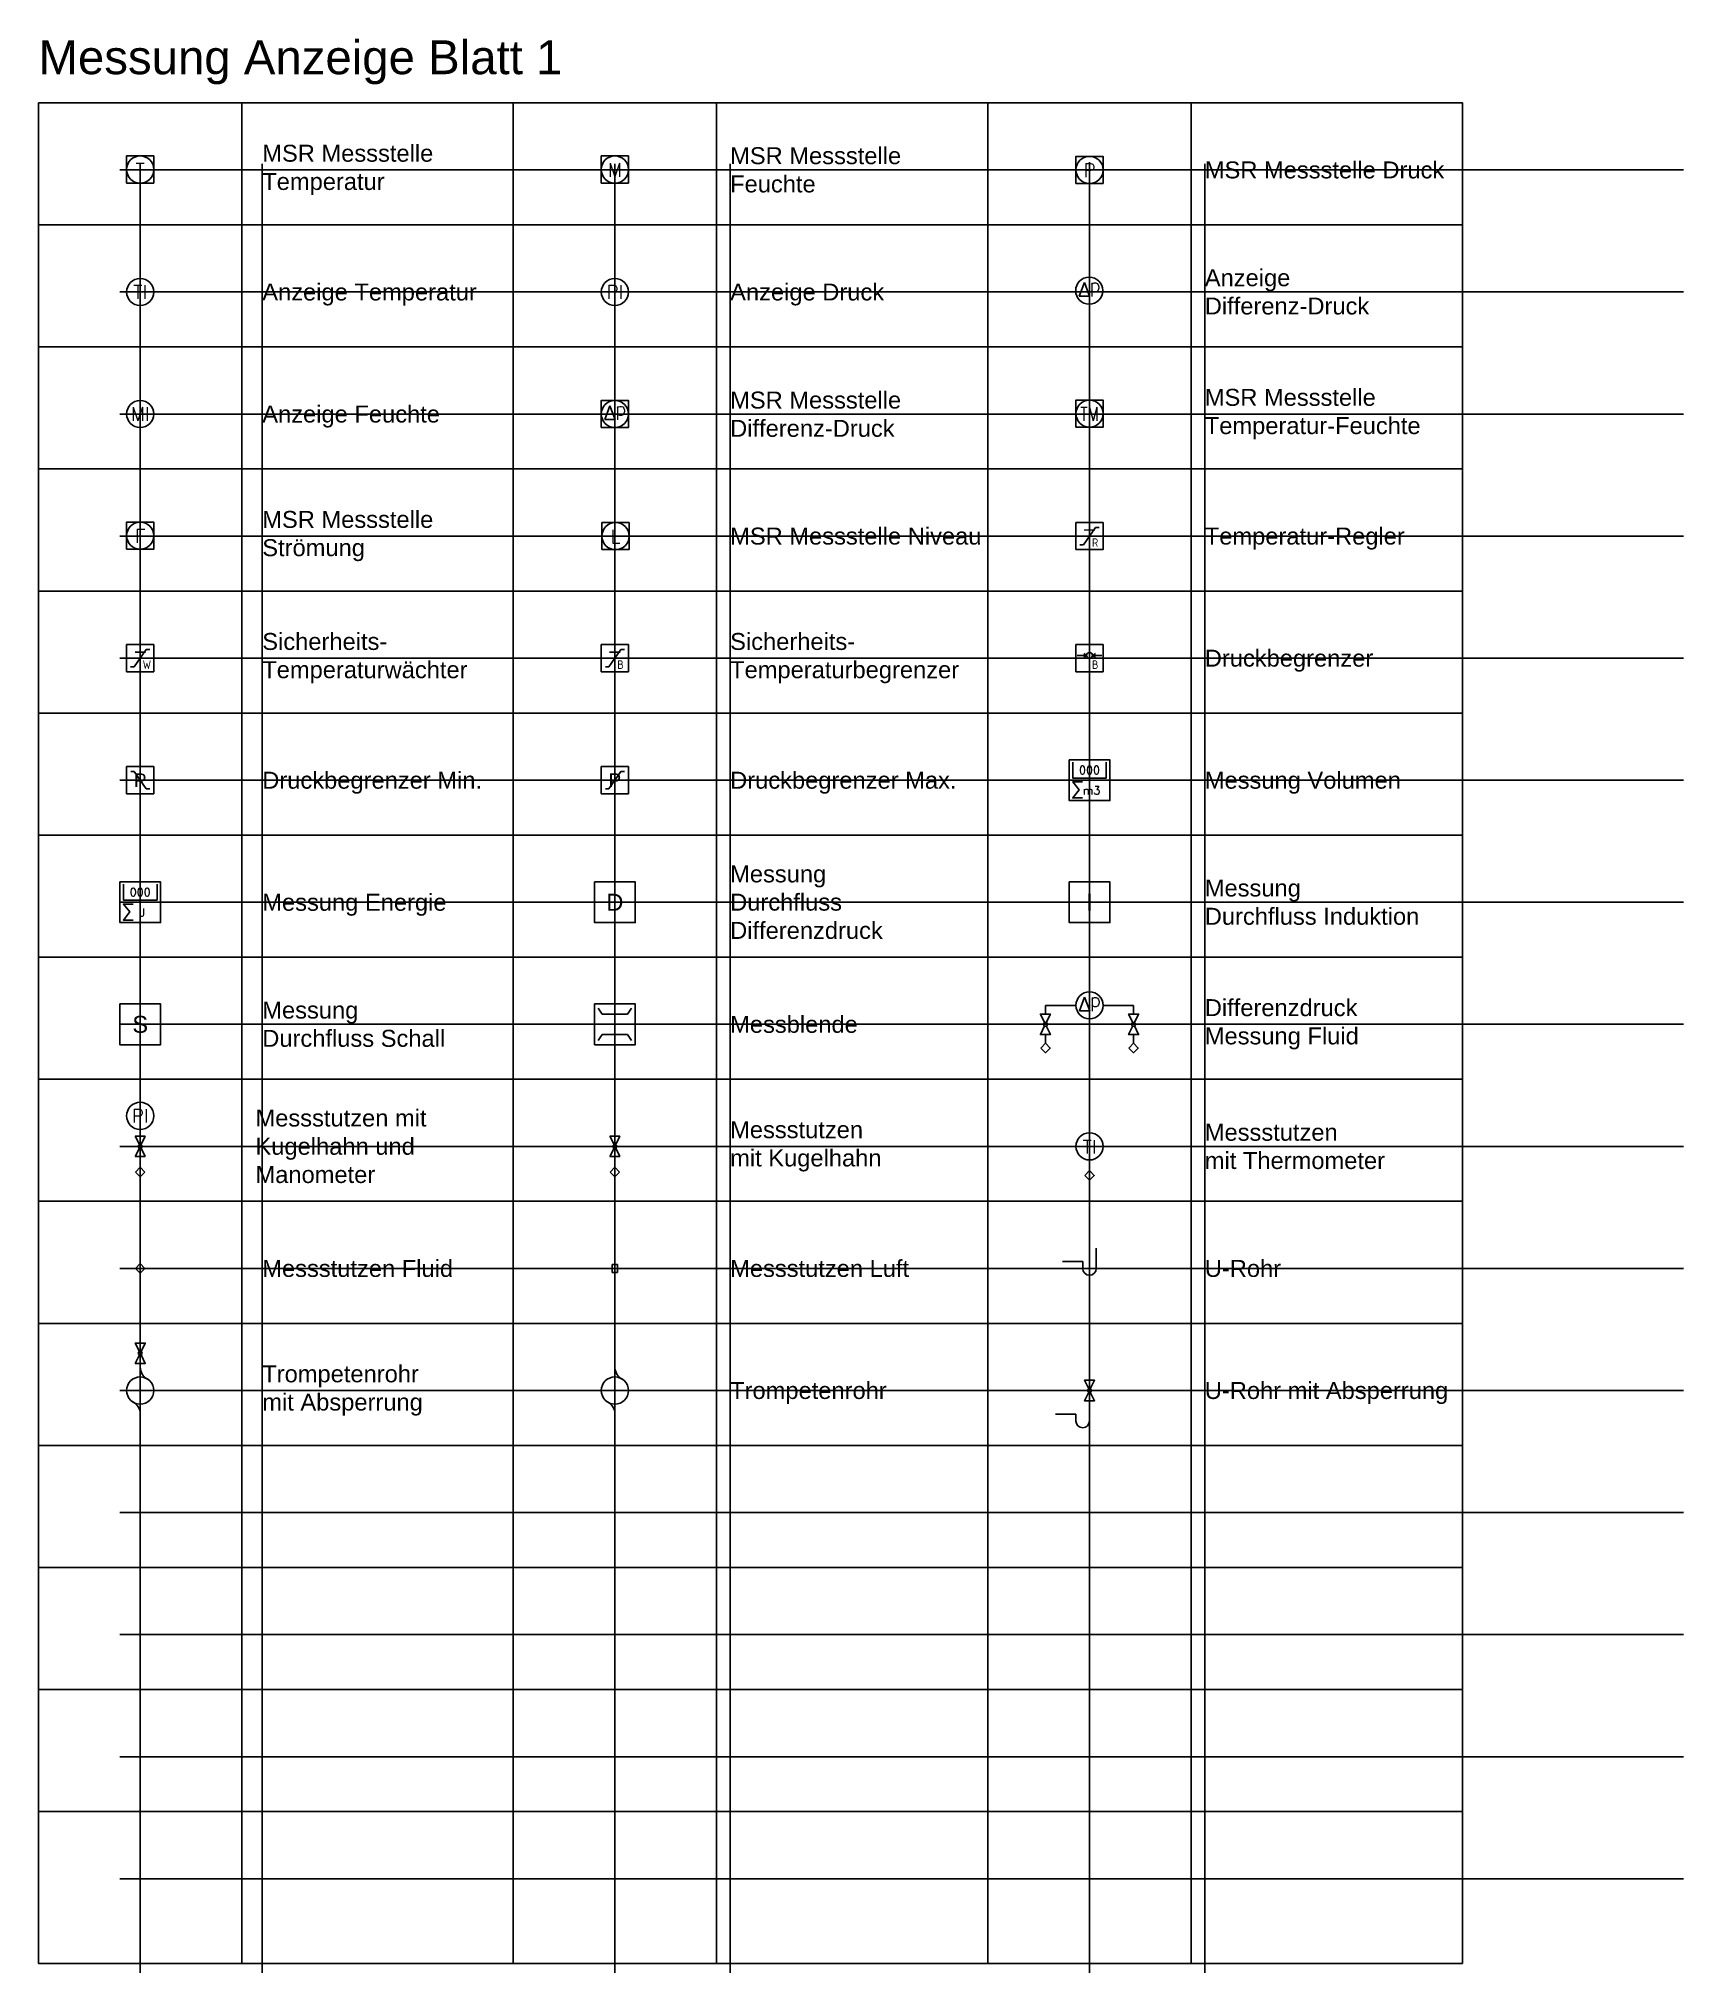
# Model space of a CAD drawing. Header units: millimetres. Extents: x 5800 to 17930, y 330 to 14524.
import ezdxf
from ezdxf.enums import TextEntityAlignment as Align

# ---------------------------------------------------------------- set-up
doc = ezdxf.new("R2010")
doc.units = ezdxf.units.MM
doc.layers.add('Z_Format', color=7, linetype='Continuous', plot=False)
doc.styles.add('ISO', font='ISO8')
doc.styles.add('Romans', font='Romans.shx')
doc.styles.get("Standard").update_dxf_attribs({"font": 'arial.ttf'})

# ---------------------------------------------------------------- blocks, each defined once
blk = doc.blocks.new('Anzeige Temperatur')
blk.add_circle((0, 0), 100)
at = {"style": 'Romans'}
blk.add_text('TI', height=100, dxfattribs=at).set_placement((0, 0), align=Align.MIDDLE_CENTER)
blk = doc.blocks.new('Anzeige Druck')
blk.add_circle((0, 0), 100)
at = {"style": 'Romans'}
blk.add_text('PI', height=100, dxfattribs=at).set_placement((0, 0), align=Align.MIDDLE_CENTER)
blk = doc.blocks.new('Anzeige Differenz-Druck')
blk.add_line((-36, 60), (-74, -40))
blk.add_lwpolyline([(-74, -40), (2, -40), (-36, 60)])
blk.add_circle((0, 0), 100)
at = {"style": 'Romans'}
blk.add_text('p', height=100, dxfattribs=at).set_placement((2, 40), align=Align.MIDDLE_LEFT)
blk = doc.blocks.new('Anzeige Feuchte')
blk.add_circle((0, 0), 100)
at = {"style": 'Romans'}
blk.add_text('MI', height=100, dxfattribs=at).set_placement((0, 0), align=Align.MIDDLE_CENTER)
blk = doc.blocks.new('Messung Volumen')
blk.add_lwpolyline([(-150, 150), (150, 150), (150, -150), (-150, -150)], close=True)
for points in [[(-124, 134), (-124, 16), (124, 16), (124, 134)], [(-51, -13), (-124, -13), (-77, -71), (-124, -131), (-51, -131)]]:
    blk.add_lwpolyline(points)
at = {"style": 'Romans'}
for s, p in [('000', (0, 75)), ('m3', (15, -75))]:
    blk.add_text(s, height=60, dxfattribs=at).set_placement(p, align=Align.MIDDLE_CENTER)
blk = doc.blocks.new('Messung Energie')
blk.add_lwpolyline([(-150, 150), (150, 150), (150, -150), (-150, -150)], close=True)
for points in [[(-124, 134), (-124, 16), (124, 16), (124, 134)], [(-51, -13), (-124, -13), (-77, -71), (-124, -131), (-51, -131)]]:
    blk.add_lwpolyline(points)
at = {"style": 'Romans'}
for s, p in [('000', (0, 75)), ('J', (15, -75))]:
    blk.add_text(s, height=60, dxfattribs=at).set_placement(p, align=Align.MIDDLE_CENTER)
blk = doc.blocks.new('Messblende')
for p, q in [((-123, 119), (-94, 75)), ((-94, 75), (94, 75)), ((123, 119), (94, 75)), ((-123, -119), (-94, -75)), ((-94, -75), (94, -75)), ((123, -119), (94, -75))]:
    blk.add_line(p, q)
blk.add_lwpolyline([(-150, 150), (150, 150), (150, -150), (-150, -150)], close=True)
blk = doc.blocks.new('Meßstutzen mit Kugelhahn und Manometer')
at = {"linetype": 'Continuous', "lineweight": -3}
for p, q in [((-6, 238), (-37, 300)), ((-37, 300), (37, 300)), ((37, 300), (6, 238)), ((-6, 212), (-37, 150)), ((-37, 150), (37, 150)), ((37, 150), (6, 212))]:
    blk.add_line(p, q, dxfattribs=at)
for p, q in [((0, 300), (0, 350)), ((0, 300), (0, 300)), ((0, 150), (0, 71)), ((-35, 35), (0, 71)), ((0, 0), (-35, 35)), ((0, 71), (35, 35)), ((35, 35), (0, 0))]:
    blk.add_line(p, q)
blk.add_circle((0, 450), 100)
for start, end in [(90, 270), (270, 90)]:
    blk.add_arc((0, 225), 14, start, end, dxfattribs=at)
at = {"style": 'Romans'}
blk.add_text('PI', height=100, dxfattribs=at).set_placement((0, 450), align=Align.MIDDLE_CENTER)
blk = doc.blocks.new('Meßstutzen mit Kugelhahn')
at = {"linetype": 'Continuous', "lineweight": -3}
for p, q in [((-6, 238), (-37, 300)), ((-37, 300), (37, 300)), ((37, 300), (6, 238)), ((-6, 212), (-37, 150)), ((-37, 150), (37, 150)), ((37, 150), (6, 212))]:
    blk.add_line(p, q, dxfattribs=at)
for p, q in [((0, 150), (0, 71)), ((-35, 35), (0, 71)), ((0, 0), (-35, 35)), ((0, 71), (35, 35)), ((35, 35), (0, 0))]:
    blk.add_line(p, q)
for start, end in [(90, 270), (270, 90)]:
    blk.add_arc((0, 225), 14, start, end, dxfattribs=at)
blk = doc.blocks.new('Meßstutzen mit Thermometer')
blk.add_line((0, 150), (0, 71))
blk.add_lwpolyline([(-35, 35), (0, 71), (35, 35), (0, 0), (-35, 35)])
blk.add_circle((0, 250), 100)
at = {"style": 'Romans'}
blk.add_text('TI', height=100, dxfattribs=at).set_placement((0, 247), align=Align.MIDDLE_CENTER)
blk = doc.blocks.new('Differenzdruck Messung Fluid')
for p, q in [((-325, 285), (-325, 350)), ((-325, 350), (-100, 350)), ((-36, 410), (-74, 310)), ((100, 350), (325, 350)), ((325, 285), (325, 350)), ((-325, 135), (-325, 71)), ((325, 135), (325, 71))]:
    blk.add_line(p, q)
at = {"color": 7, "linetype": 'Continuous', "lineweight": -3}
for points in [[(-319, 223), (-288, 285), (-362, 285), (-331, 223)], [(331, 223), (362, 285), (288, 285), (319, 223)], [(-319, 198), (-288, 135), (-362, 135), (-331, 198)], [(331, 198), (362, 135), (288, 135), (319, 198)]]:
    blk.add_lwpolyline(points, dxfattribs=at)
for points in [[(-74, 310), (2, 310), (-36, 410)], [(-360, 35), (-325, 71), (-290, 35), (-325, 0), (-360, 35)], [(290, 35), (325, 71), (360, 35), (325, 0), (290, 35)]]:
    blk.add_lwpolyline(points)
for points in [[(-325, 196, 1), (-325, 224, 1)], [(325, 196, 1), (325, 224, 1)]]:
    blk.add_lwpolyline(points, format="xyb", close=True, dxfattribs=at)
blk.add_circle((0, 350), 100)
at = {"style": 'Romans'}
blk.add_text('p', height=100, dxfattribs=at).set_placement((2, 390), align=Align.MIDDLE_LEFT)
blk = doc.blocks.new('MSR Messstelle Druck')
blk.add_lwpolyline([(-100, -100), (-100, 100), (100, 100), (100, -100)], close=True)
blk.add_circle((0, 0), 100)
at = {"style": 'Romans'}
blk.add_text('P', height=100, dxfattribs=at).set_placement((0, -3), align=Align.MIDDLE_CENTER)
blk = doc.blocks.new('MSR Messstelle Temperatur-Feuchte')
blk.add_lwpolyline([(-100, -100), (-100, 100), (100, 100), (100, -100)], close=True)
blk.add_circle((0, 0), 100)
at = {"style": 'Romans', "width": 0.8}
blk.add_text('TM', height=100, dxfattribs=at).set_placement((0, -3), align=Align.MIDDLE_CENTER)
blk = doc.blocks.new('MSR Messstelle Strömung')
blk.add_lwpolyline([(-100, -100), (-100, 100), (100, 100), (100, -100)], close=True)
blk.add_circle((0, 0), 100)
at = {"style": 'Romans'}
blk.add_text('F', height=100, dxfattribs=at).set_placement((0, -3), align=Align.MIDDLE_CENTER)
blk = doc.blocks.new('MSR Messstelle Niveau')
blk.add_lwpolyline([(-100, -100), (-100, 100), (100, 100), (100, -100)], close=True)
blk.add_circle((0, 0), 100)
at = {"style": 'Romans'}
blk.add_text('L', height=100, dxfattribs=at).set_placement((0, -3), align=Align.MIDDLE_CENTER)
blk = doc.blocks.new('MSR Messstelle Temperatur')
blk.add_lwpolyline([(-100, -100), (-100, 100), (100, 100), (100, -100)], close=True)
blk.add_circle((0, 0), 100)
at = {"style": 'Romans'}
blk.add_text('T', height=100, dxfattribs=at).set_placement((0, -3), align=Align.MIDDLE_CENTER)
blk = doc.blocks.new('MSR Messstelle Feuchte')
blk.add_lwpolyline([(-100, -97), (-100, 103), (100, 103), (100, -97)], close=True)
blk.add_circle((0, 3), 100)
at = {"style": 'Romans'}
blk.add_text('M', height=100, dxfattribs=at).set_placement((0, 0), align=Align.MIDDLE_CENTER)
blk = doc.blocks.new('Messstutzen Luft')
for p, q in [((0, -90), (0, 0)), ((-20, -150), (-20, -90)), ((-20, -90), (20, -90)), ((20, -90), (20, -150)), ((20, -150), (-20, -150))]:
    blk.add_line(p, q)
blk = doc.blocks.new('Messstutzen Fluid')
blk.add_line((0, 150), (0, 71))
blk.add_lwpolyline([(-35, 35), (0, 71), (35, 35), (0, 0), (-35, 35)])
blk = doc.blocks.new('MSR Messstelle Differenz-Druck')
blk.add_line((-38, 70), (-76, -30))
blk.add_lwpolyline([(-102, -90), (-102, 110), (98, 110), (98, -90)], close=True)
blk.add_lwpolyline([(-76, -30), (0, -30), (-38, 70)])
blk.add_circle((-2, 10), 100)
at = {"style": 'Romans'}
blk.add_text('p', height=100, dxfattribs=at).set_placement((0, 50), align=Align.MIDDLE_LEFT)
blk = doc.blocks.new('Trompetenrohr mit Absperrung')
for p, q in [((0, 173), (0, 200)), ((0, -173), (0, -200))]:
    blk.add_line(p, q)
at = {"color": 7, "linetype": 'Continuous', "lineweight": -3}
for points in [[(6, 288), (37, 350), (-37, 350), (-6, 288)], [(6, 262), (37, 200), (-37, 200), (-6, 262)]]:
    blk.add_lwpolyline(points, dxfattribs=at)
blk.add_lwpolyline([(0, 261, 1), (0, 289, 1)], format="xyb", close=True, dxfattribs=at)
blk.add_circle((0, 0), 100)
for centre, start, end in [((100, 173), 180, 242.8781), ((-100, -173), 0, 62.8781)]:
    blk.add_arc(centre, 100, start, end)
blk = doc.blocks.new('Trompetenrohr')
for p, q in [((0, 173), (0, 200)), ((0, -173), (0, -200))]:
    blk.add_line(p, q)
blk.add_circle((0, 0), 100)
for centre, start, end in [((100, 173), 180, 242.8781), ((-100, -173), 0, 62.8781)]:
    blk.add_arc(centre, 100, start, end)
blk = doc.blocks.new('U-Rohr mit Absperrung')
for p, q in [((150, 0), (0, 0)), ((150, 0), (150, -50)), ((250, -50), (250, 100))]:
    blk.add_line(p, q)
at = {"color": 7, "linetype": 'Continuous', "lineweight": -3}
for points in [[(256, 188), (287, 250), (213, 250), (244, 188)], [(256, 162), (287, 100), (213, 100), (244, 162)]]:
    blk.add_lwpolyline(points, dxfattribs=at)
blk.add_lwpolyline([(250, 161, 1), (250, 189, 1)], format="xyb", close=True, dxfattribs=at)
blk.add_arc((200, -50), 50, 180, 0)
blk = doc.blocks.new('U-Rohr')
for p, q in [((150, 0), (0, 0)), ((150, 0), (150, -50)), ((250, -50), (250, 100))]:
    blk.add_line(p, q)
blk.add_arc((200, -50), 50, 180, 0)
blk = doc.blocks.new('Messung Durchfluss Induktion')
blk.add_lwpolyline([(-149.999985, 150), (149.999985, 150), (149.999985, -150), (-149.999985, -150)], close=True)
at = {"color": 7}
blk.add_text('I', height=125, dxfattribs=at).set_placement((0, 0), align=Align.MIDDLE_CENTER)
blk = doc.blocks.new('Messung Durchfluss Differenzdruck')
blk.add_lwpolyline([(-149.999985, 150), (149.999985, 150), (149.999985, -150), (-149.999985, -150)], close=True)
at = {"color": 7}
blk.add_text('D', height=125, dxfattribs=at).set_placement((0, 0), align=Align.MIDDLE_CENTER)
blk = doc.blocks.new('Messung Durchfluss Schall')
blk.add_lwpolyline([(-149.999985, 150), (149.999985, 150), (149.999985, -150), (-149.999985, -150)], close=True)
at = {"color": 7}
blk.add_text('S', height=125, dxfattribs=at).set_placement((0, 0), align=Align.MIDDLE_CENTER)
blk = doc.blocks.new('Temperatur-Regler')
for p, q in [((-45, -64), (45, 64)), ((45, 64), (71, 64)), ((-71, -64), (-45, -64))]:
    blk.add_line(p, q)
blk.add_lwpolyline([(-100, -100), (-100, 100), (100, 100), (100, -100)], close=True)
blk.add_text('T', height=100).set_placement((0, 0), align=Align.MIDDLE_CENTER)
at = {"style": 'ISO'}
blk.add_text('R', height=62.5, dxfattribs=at).set_placement((18, -79))
blk = doc.blocks.new('Sicherheits-Temperaturwächter')
for p, q in [((-45, -64), (45, 64)), ((45, 64), (71, 64)), ((-71, -64), (-45, -64))]:
    blk.add_line(p, q)
blk.add_lwpolyline([(-100, -100), (-100, 100), (100, 100), (100, -100)], close=True)
blk.add_text('T', height=100).set_placement((0, 0), align=Align.MIDDLE_CENTER)
at = {"style": 'ISO'}
blk.add_text('W', height=62.5, dxfattribs=at).set_placement((18, -79))
blk = doc.blocks.new('Sicherheits-Temperaturbegrenzer')
for p, q in [((45, 64), (-45, -64)), ((71, 64), (45, 64)), ((-45, -64), (-70, -64))]:
    blk.add_line(p, q)
blk.add_lwpolyline([(-100, -100), (-100, 100), (100, 100), (100, -100)], close=True)
blk.add_text('T', height=100).set_placement((0, 0), align=Align.MIDDLE_CENTER)
at = {"style": 'ISO'}
blk.add_text('B', height=62.5, dxfattribs=at).set_placement((18, -79))
blk = doc.blocks.new('Druckbegrenzer')
for p, q in [((-22, 20), (-90, 20)), ((-22, 20), (-43, 34)), ((-22, 20), (-43, 5)), ((22, 20), (43, 34)), ((22, 20), (90, 20)), ((22, 20), (43, 5))]:
    blk.add_line(p, q)
blk.add_lwpolyline([(-100, -100), (-100, 100), (100, 100), (100, -100)], close=True)
blk.add_circle((0, 20), 22)
at = {"style": 'ISO'}
blk.add_text('B', height=62.5, dxfattribs=at).set_placement((18, -79))
blk = doc.blocks.new('Druckbegrenzer Min.')
for p, q in [((-45, 64), (-70, 64)), ((45, -64), (-45, 64)), ((71, -64), (45, -64))]:
    blk.add_line(p, q)
blk.add_lwpolyline([(-100, -100), (-100, 100), (100, 100), (100, -100)], close=True)
blk.add_text('P', height=100).set_placement((0, 0), align=Align.MIDDLE_CENTER)
blk = doc.blocks.new('Druckbegrenzer Max.')
for p, q in [((45, 64), (-45, -64)), ((71, 64), (45, 64)), ((-45, -64), (-70, -64))]:
    blk.add_line(p, q)
blk.add_lwpolyline([(-100, -100), (-100, 100), (100, 100), (100, -100)], close=True)
blk.add_text('P', height=100).set_placement((0, 0), align=Align.MIDDLE_CENTER)

msp = doc.modelspace()

# ---------------------------------------------------------------- linework, layer by layer
for p, q in [((7300, 14050), (7300, 330)), ((10800, 14050), (10800, 330)), ((14300, 14050), (14300, 330))]:
    msp.add_line(p, q)
for points in [[(5800, 14050), (5800, 330), (16300, 330), (16300, 14050), (5800, 14050)], [(9300, 14050), (9300, 330)], [(12800, 14050), (12800, 330)], [(5800, 13150), (16300, 13150)], [(5800, 12250), (16300, 12250)], [(5800, 11350), (16300, 11350)], [(5800, 10450), (16300, 10450)], [(5800, 9550), (16300, 9550)], [(5800, 8650), (16300, 8650)], [(5800, 7750), (16300, 7750)], [(5800, 6850), (16300, 6850)], [(5800, 5950), (16300, 5950)], [(5800, 5050), (16300, 5050)], [(5800, 4150), (16300, 4150)], [(5800, 3250), (16300, 3250)], [(5800, 2350), (16300, 2350)], [(5800, 1450), (16300, 1450)]]:
    msp.add_lwpolyline(points)
at = {"layer": 'Z_Format', "color": 3}
for p, q in [((6400, 13555), (17930, 13555)), ((6400, 12655), (17930, 12655)), ((6400, 11755), (17930, 11755)), ((6400, 10855), (17930, 10855)), ((6400, 9955), (17930, 9955)), ((6400, 9055), (17930, 9055)), ((6400, 8155), (17930, 8155)), ((6400, 7255), (17930, 7255)), ((6400, 6355), (17930, 6355)), ((6400, 5455), (17930, 5455)), ((6400, 4555), (17930, 4555)), ((6400, 3655), (17930, 3655)), ((6400, 2755), (17930, 2755)), ((6400, 1855), (17930, 1855)), ((6400, 955), (17930, 955))]:
    msp.add_line(p, q, dxfattribs=at)
for p in [(6550, 13600), (10050, 13600), (13550, 13612)]:
    msp.add_ray(p, (0, -1), dxfattribs=at)
at = {"layer": 'Z_Format', "color": 1}
for p in [(7450, 13600), (10900, 13600), (14400, 13600)]:
    msp.add_ray(p, (0, -1), dxfattribs=at)

# ---------------------------------------------------------------- block references
for name, p in [('MSR Messstelle Temperatur', (6550, 13558)), ('MSR Messstelle Feuchte', (10050, 13555)), ('MSR Messstelle Druck', (13550, 13555)), ('Anzeige Temperatur', (6550, 12655)), ('Anzeige Druck', (10050, 12655)), ('Anzeige Differenz-Druck', (13548, 12665)), ('Anzeige Feuchte', (6550, 11755)), ('MSR Messstelle Differenz-Druck', (10052, 11745)), ('MSR Messstelle Temperatur-Feuchte', (13550, 11758)), ('MSR Messstelle Strömung', (6550, 10858)), ('MSR Messstelle Niveau', (10055, 10855)), ('Temperatur-Regler', (13550, 10855)), ('Sicherheits-Temperaturwächter', (6550, 9955)), ('Sicherheits-Temperaturbegrenzer', (10050, 9955)), ('Druckbegrenzer', (13550, 9955)), ('Druckbegrenzer Min.', (6550, 9055)), ('Druckbegrenzer Max.', (10050, 9055)), ('Messung Volumen', (13550, 9055)), ('Messung Energie', (6550, 8155)), ('Messung Durchfluss Differenzdruck', (10050, 8155)), ('Messung Durchfluss Induktion', (13550, 8155)), ('Messung Durchfluss Schall', (6550, 7255)), ('Messblende', (10050, 7255)), ('Differenzdruck Messung Fluid', (13550, 7045)), ('Meßstutzen mit Kugelhahn und Manometer', (6550, 6130)), ('Meßstutzen mit Kugelhahn', (10050, 6130)), ('Meßstutzen mit Thermometer', (13550, 6105)), ('Messstutzen Fluid', (6550, 5420)), ('Messstutzen Luft', (10050, 5575)), ('U-Rohr', (13350, 5505)), ('Trompetenrohr mit Absperrung', (6550, 4555)), ('Trompetenrohr', (10050, 4555)), ('U-Rohr mit Absperrung', (13300, 4380))]:
    msp.add_blockref(name, p)

# ---------------------------------------------------------------- texts
at = {"color": 7}
for s, p in [('MSR Messstelle Druck', (14400, 13555)), ('Anzeige Temperatur', (7450, 12655)), ('Anzeige Druck', (10900, 12655)), ('Anzeige Feuchte', (7450, 11755)), ('MSR Messstelle Niveau', (10900, 10855)), ('Temperatur-Regler', (14400, 10855)), ('Druckbegrenzer', (14400, 9955)), ('Druckbegrenzer Min.', (7450, 9055)), ('Druckbegrenzer Max.', (10900, 9055)), ('Messung Volumen', (14400, 9055)), ('Messung Energie', (7450, 8155)), ('Messblende', (10900, 7255)), ('Messstutzen Fluid', (7450, 5455)), ('Messstutzen Luft', (10900, 5455)), ('U-Rohr', (14400, 5455)), ('Trompetenrohr', (10900, 4555)), ('U-Rohr mit Absperrung', (14400, 4555))]:
    msp.add_text(s, height=125, dxfattribs=at).set_placement(p, align=Align.MIDDLE_LEFT)
at = {"insert": (5800, 14348), "char_height": 250, "attachment_point": 4}
msp.add_mtext_dynamic_manual_height_columns('Messung Anzeige Blatt 1', width=4100.87, gutter_width=12.5, heights=[0], dxfattribs=at)
at = {"color": 7, "char_height": 125, "attachment_point": 4}
for s, insert, width in [('MSR Messstelle \\PTemperatur', (7450, 13555), 2214.87), ('MSR Messstelle \\PFeuchte', (10900, 13555), 1940.91), ('Anzeige \\PDifferenz-Druck', (14400, 12655), 1892.74), ('MSR Messstelle \\PDifferenz-Druck', (10900, 11753), 2522.85), ('MSR Messstelle \\PTemperatur-Feuchte', (14400, 11755), 2901.6), ('MSR Messstelle \\PStrömung', (7450, 10855), 2067.02), ('Sicherheits-\\PTemperaturwächter', (7450, 9955), 2438.35), ('Sicherheits-\\PTemperaturbegrenzer', (10900, 9955), 2613.23), ('Messung \\PDurchfluss \\PDifferenzdruck', (10900, 8155), 2756.22), ('Messung \\PDurchfluss Induktion', (14400, 8155), 2339.19), ('Messung \\PDurchfluss Schall', (7450, 7255), 2106.07), ('Differenzdruck \\PMessung Fluid', (14400, 7255), 2309.86), ('Messstutzen mit \\PKugelhahn und \\PManometer', (7400, 6355), 3419.08), ('Messstutzen \\Pmit Kugelhahn', (10900, 6355), 2145.12), ('Messstutzen \\Pmit Thermometer', (14400, 6354), 2360.42), ('Trompetenrohr \\Pmit Absperrung', (7450, 4555), 2387.53)]:
    msp.add_mtext(s, dxfattribs=dict(at, insert=insert, width=width))

doc.saveas('drawing.dxf')
